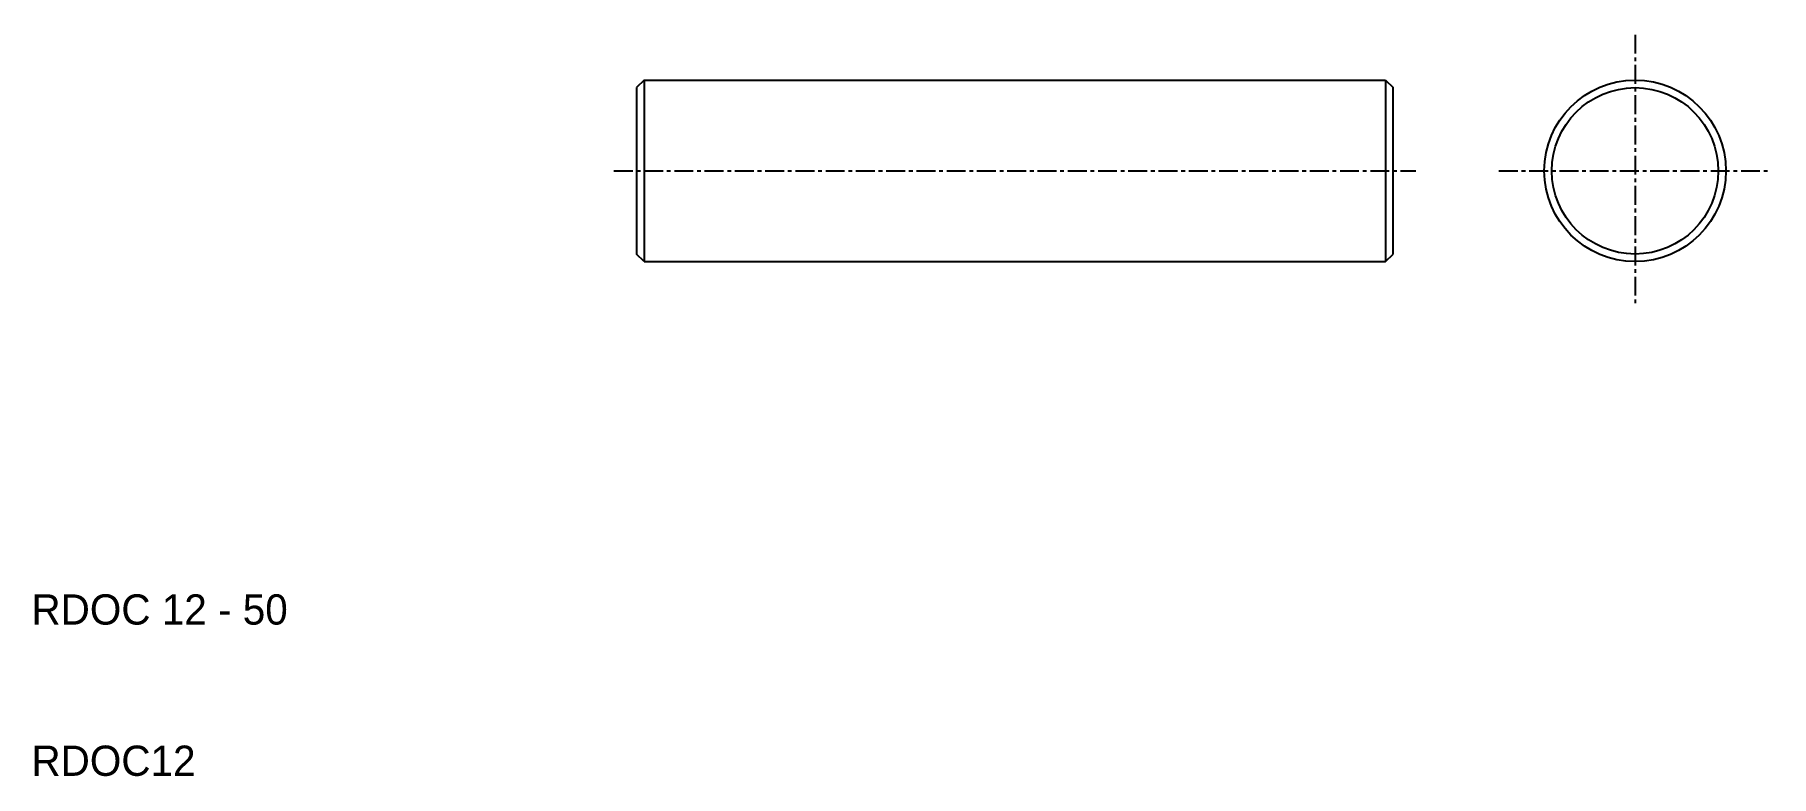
# Model space of a CAD drawing. Extents: x 10 to 125, y 10 to 59.
import ezdxf

# ---------------------------------------------------------------- set-up
doc = ezdxf.new("R2010")
doc.units = 0
doc.linetypes.add('CENTER', pattern=[2, 1.25, -0.25, 0.25, -0.25])
doc.layers.get('0').update_dxf_attribs({"linetype": 'CONTINUOUS'})
doc.layers.add('CENTER', color=1, linetype='CENTER')

msp = doc.modelspace()

# ---------------------------------------------------------------- linework, layer by layer
at = {"color": 7, "linetype": 'CONTINUOUS'}
for p, q in [((50.5, 56), (50, 55.5)), ((50, 55.5), (50, 44.5)), ((50.5, 56), (99.5, 56)), ((50.5, 56), (50.5, 44)), ((99.5, 56), (99.5, 44)), ((99.5, 56), (100, 55.5)), ((100, 44.5), (100, 55.5)), ((50.5, 44), (50, 44.5)), ((50.5, 44), (99.5, 44)), ((99.5, 44), (100, 44.5))]:
    msp.add_line(p, q, dxfattribs=at)
for radius in [6, 5.5]:
    msp.add_circle((116, 50), radius, dxfattribs=at)
at = {"layer": 'CENTER', "color": 1, "linetype": 'CENTER'}
for p, q in [((116, 59), (116, 41)), ((48.5, 50), (101.5, 50)), ((107, 50), (125, 50))]:
    msp.add_line(p, q, dxfattribs=at)

# ---------------------------------------------------------------- texts
at = {"color": 7, "linetype": 'CONTINUOUS'}
for s, p in [('RDOC 12 - 50', (10, 20)), ('RDOC12', (10, 10))]:
    msp.add_text(s, height=2, dxfattribs=at).set_placement(p)

doc.saveas('drawing.dxf')
